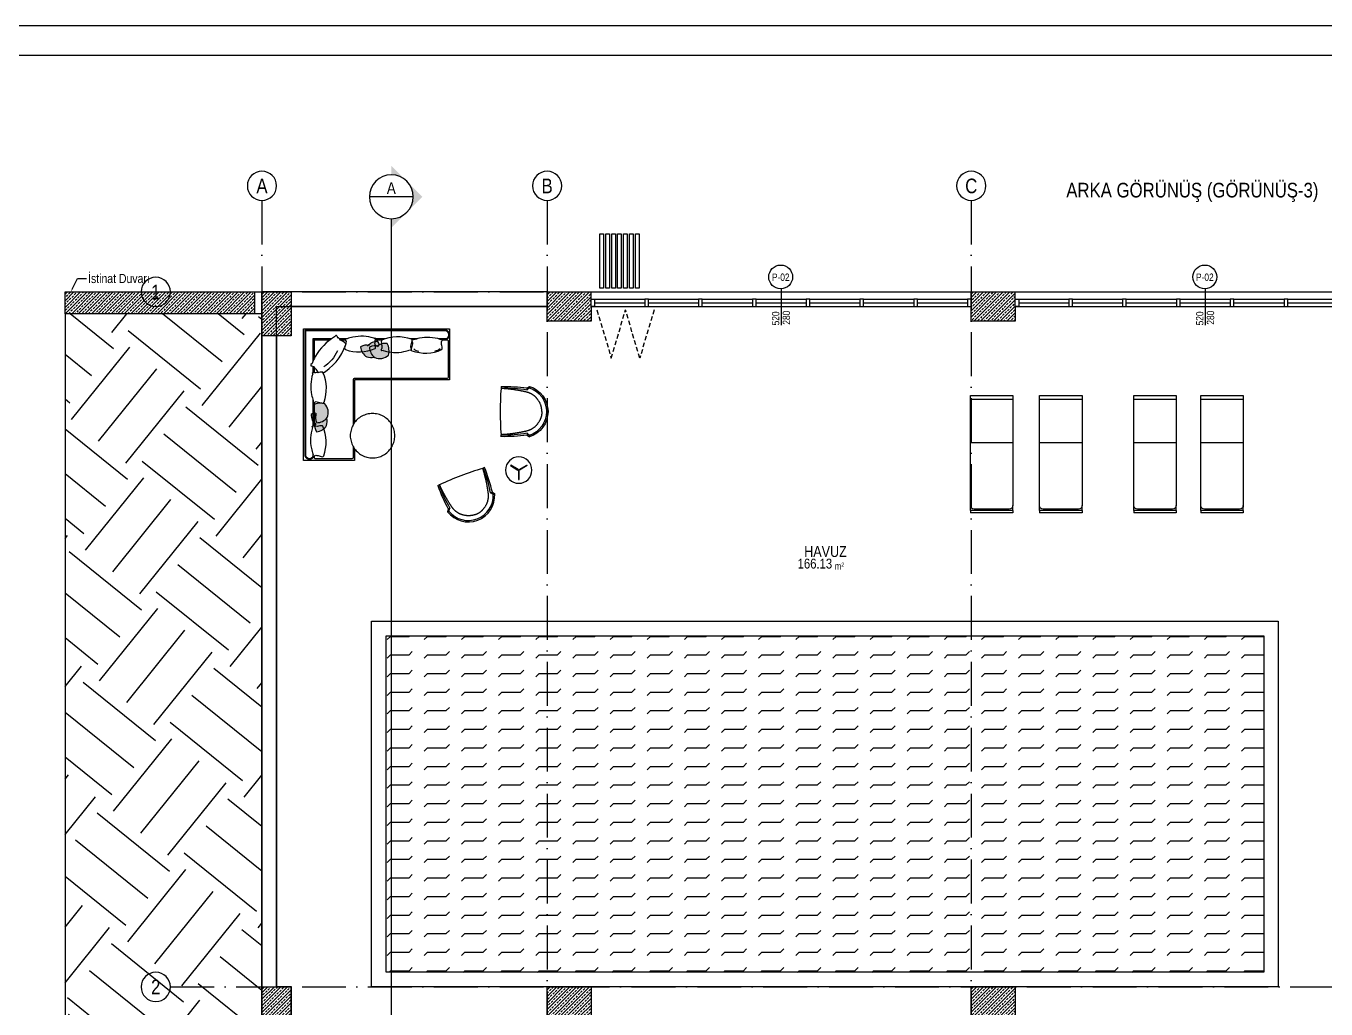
# Model space of a CAD drawing. Header units: millimetres. Extents: x 82776 to 137242, y 11666 to 27998.
# Drawn here: x 94552 to 96330, y 26654 to 27998 of the extents above; entities that cross this region are included whole.
import ezdxf
from ezdxf import colors
from ezdxf.entities.mleader import LeaderData, LeaderLine
from ezdxf.enums import TextEntityAlignment as Align
from ezdxf.math import Vec2, Vec3

# ---------------------------------------------------------------- set-up
doc = ezdxf.new("R2010")
doc.units = ezdxf.units.MM
for name, pattern in [('( Hidden )', [0.375, 0.25, -0.125]), ('ACAD_ISO10W100', [18, 12, -3, 0, -3]), ('DASHED', [15, 10, -5])]:
    doc.linetypes.add(name, pattern=pattern)
doc.layers.add('0_IFC_Area', color=100, linetype='Continuous', plot=False)
for name, color, linetype in [('0_IFC_Elevation_4', 11, 'Continuous'), ('0_IFC_Elevation_5', 252, 'Continuous'), ('0_IFC_Grid', 14, 'ACAD_ISO10W100'), ('0_IFC_Grid_Text_100', 14, 'Continuous'), ('0_IFC_Hatch', 250, 'Continuous'), ('0_IFC_Hatch_2', 250, 'Continuous'), ('0_IFC_Hatch_Structure', 251, 'Continuous'), ('0_IFC_Legend_Viewport', 7, 'Continuous'), ('0_IFC_Notation_Section_50', 10, 'Continuous'), ('0_IFC_Room_Text(No)_50', 12, 'Continuous'), ('0_IFC_Text_Explanation_50', 231, 'Continuous'), ('0_IFC_Window_Text', 60, 'Continuous'), ('1_IFC_Concrete_Section', 50, 'Continuous'), ('2_IFC_Wall', 130, 'Continuous'), ('3_IFC_Window', 136, 'Continuous'), ('6_IFC_Furniture', 35, 'Continuous')]:
    doc.layers.add(name, color=color, linetype=linetype)
doc.styles.add('ARIAL-NARROW', font='ARIALN.TTF')
doc.styles.add('IFC_TEXT', font='ARIALN.TTF')
pattern_1 = [(225, (-105891.8525, -41506.1965), (4.49012806, -4.49012806), []), (225, (-105896.3426, -41506.1965), (4.49012806, -4.49012806), [3.175, -1.5875])]
pattern_2 = [(225, (-105891.8525, -40556.1965), (4.49012806, -4.49012806), []), (225, (-105896.3426, -40556.1965), (4.49012806, -4.49012806), [3.175, -1.5875])]

# ---------------------------------------------------------------- blocks, each defined once
blk = doc.blocks.new('*U1597')
at = {"layer": '0_IFC_Legend_Viewport', "transparency": 33554687}
blk.add_lwpolyline([(-4069.2, 2920), (0, 2920), (0, 0), (-4069.2, 0)], close=True, dxfattribs=at)
at = {"style": 'IFC_TEXT'}
for tag, p in [('KOT', (-1159.1, 18)), ('OLCEK', (-110.4, 17.9)), ('PAFTA', (-2861.6, 17.9))]:
    blk.add_attdef(tag, p, '', height=35, dxfattribs=at)
blk = doc.blocks.new('A NK ST')
at = {"layer": '0_IFC_Hatch_Structure', "transparency": 33554687}
h = blk.add_hatch(dxfattribs=at)
h.set_pattern_fill('ANSI33', color=256, angle=180)
h.set_pattern_definition(pattern_1)
h.paths.add_polyline_path([(0, 0), (40, 0), (40, -60), (0, -60)])
h = blk.add_hatch(dxfattribs=at)
h.set_pattern_fill('ANSI33', color=256, angle=180)
h.set_pattern_definition(pattern_1)
h.paths.add_polyline_path([(450, 0), (450, -40), (390, -40), (390, 0)])
h = blk.add_hatch(dxfattribs=at)
h.set_pattern_fill('ANSI33', color=256, angle=180)
h.set_pattern_definition(pattern_1)
h.paths.add_polyline_path([(1030, 0), (1030, -40), (970, -40), (970, 0)])
h = blk.add_hatch(dxfattribs=at)
h.set_pattern_fill('ANSI33', color=256, angle=180)
h.set_pattern_definition(pattern_1)
h.paths.add_polyline_path([(1610, 0), (1610, -40), (1550, -40), (1550, 0)])
h = blk.add_hatch(dxfattribs=at)
h.set_pattern_fill('ANSI33', color=256, angle=180)
h.set_pattern_definition(pattern_1)
h.paths.add_polyline_path([(1960, 0), (2000, 0), (2000, -60), (1960, -60)])
h = blk.add_hatch(dxfattribs=at)
h.set_pattern_fill('ANSI33', color=256, angle=180)
h.set_pattern_definition(pattern_1)
h.paths.add_polyline_path([(0, -640), (40, -640), (40, -700), (0, -700)])
h = blk.add_hatch(dxfattribs=at)
h.set_pattern_fill('ANSI33', color=256, angle=180)
h.set_pattern_definition(pattern_1)
h.paths.add_polyline_path([(450, -660), (450, -700), (390, -700), (390, -660)])
h = blk.add_hatch(dxfattribs=at)
h.set_pattern_fill('ANSI33', color=256, angle=180)
h.set_pattern_definition(pattern_1)
h.paths.add_polyline_path([(1030, -660), (1030, -700), (970, -700), (970, -660)])
h = blk.add_hatch(dxfattribs=at)
h.set_pattern_fill('ANSI33', color=256, angle=180)
h.set_pattern_definition(pattern_1)
h.paths.add_polyline_path([(1735, -700), (1735, -660), (1550, -660), (1550, -700)])
h = blk.add_hatch(dxfattribs=at)
h.set_pattern_fill('ANSI33', color=256, angle=180)
h.set_pattern_definition(pattern_1)
h.paths.add_polyline_path([(2000, -660), (2000, -700), (1940, -700), (1940, -660)])
at = {"layer": '1_IFC_Concrete_Section'}
for points in [[(0, 0), (40, 0), (40, -60), (0, -60)], [(450, 0), (450, -40), (390, -40), (390, 0)], [(1030, 0), (1030, -40), (970, -40), (970, 0)], [(1610, 0), (1610, -40), (1550, -40), (1550, 0)], [(1960, 0), (2000, 0), (2000, -60), (1960, -60)], [(0, -640), (40, -640), (40, -700), (0, -700)], [(450, -660), (450, -700), (390, -700), (390, -660)], [(1030, -660), (1030, -700), (970, -700), (970, -660)], [(1735, -700), (1735, -660), (1550, -660), (1550, -700)], [(2000, -660), (2000, -700), (1940, -700), (1940, -660)]]:
    blk.add_lwpolyline(points, close=True, dxfattribs=at)
at = {"layer": '2_IFC_Wall'}
blk.add_lwpolyline([(1734.8, -700), (1734.8, -850), (1550, -850), (1550, -830), (1719.8, -830), (1719.8, -700)], dxfattribs=at)
at = {"layer": '3_IFC_Window'}
for points in [[(1550, -700), (1550, -720), (1560, -720), (1560, -700)], [(1555, -720), (1555, -700)], [(1550, -830), (1550, -810), (1560, -810), (1560, -830)], [(1555, -810), (1555, -830)]]:
    blk.add_lwpolyline(points, dxfattribs=at)
at = {"layer": '3_IFC_Window', "elevation": -15965.8}
for points in [[(1565.2, -707.9), (1565.2, -730.4), (1570.2, -730.4), (1570.2, -707.9)], [(1570.2, -722.9), (1570.2, -745.4), (1575.2, -745.4), (1575.2, -722.9)], [(1565.2, -822.1), (1565.2, -799.6), (1570.2, -799.6), (1570.2, -822.1)], [(1570.2, -807.1), (1570.2, -784.6), (1575.2, -784.6), (1575.2, -807.1)]]:
    blk.add_lwpolyline(points, close=True, dxfattribs=at)
for points in [[(1567.7, -730.4), (1567.7, -707.9)], [(1572.7, -745.4), (1572.7, -722.9)], [(1567.7, -799.6), (1567.7, -822.1)], [(1572.7, -784.6), (1572.7, -807.1)]]:
    blk.add_lwpolyline(points, dxfattribs=at)
at = {"layer": '0_IFC_Text_Explanation_50', "insert": (1719.2, -750.6, 3462.4), "char_height": 10, "attachment_point": 3, "style": 'IFC_TEXT'}
blk.add_mtext_dynamic_manual_height_columns('\\pxql;0.14 m/sn hızını geçmeyen lift yapılacaktır. ', width=136.083, gutter_width=6.25, heights=[0], dxfattribs=at)
blk = doc.blocks.new('A B1 ST')
at = {"layer": '0_IFC_Hatch_Structure', "transparency": 33554687}
h = blk.add_hatch(dxfattribs=at)
h.set_pattern_fill('ANSI33', color=256, angle=180)
h.set_pattern_definition(pattern_2)
h.paths.add_polyline_path([(0, 950), (40, 950), (40, 890), (0, 890)])
h = blk.add_hatch(dxfattribs=at)
h.set_pattern_fill('ANSI33', color=256, angle=180)
h.set_pattern_definition(pattern_2)
h.paths.add_polyline_path([(450, 950), (450, 910), (390, 910), (390, 950)])
h = blk.add_hatch(dxfattribs=at)
h.set_pattern_fill('ANSI33', color=256, angle=180)
h.set_pattern_definition(pattern_2)
h.paths.add_polyline_path([(1030, 950), (1030, 910), (970, 910), (970, 950)])
at = {"layer": '1_IFC_Concrete_Section'}
for points in [[(0, 950), (40, 950), (40, 890), (0, 890)], [(450, 950), (450, 910), (390, 910), (390, 950)], [(1030, 950), (1030, 910), (970, 910), (970, 950)]]:
    blk.add_lwpolyline(points, close=True, dxfattribs=at)
blk.add_blockref('A NK ST', (0, 0))
blk = doc.blocks.new('SEZLONG')
blk.add_wipeout([(0, 0), (58.1, 0), (58.1, -160.3), (0, -160.3), (0, -12.3), (0, -5)]).dxf.layer = '6_IFC_Furniture'
at = {"layer": '6_IFC_Furniture'}
for p, q in [((0, 0), (0, -150.3)), ((58.1, 0), (0, 0)), ((58.1, -150.3), (58.1, 0)), ((58.1, -5), (0, -5)), ((0, -157.3), (0, -150.3)), ((0, -157.3), (58.1, -157.3)), ((0, -157.3), (0, -160.3)), ((5, -155.3), (53.1, -155.3)), ((58.1, -157.3), (58.1, -150.3)), ((58.1, -157.3), (58.1, -160.3)), ((0, -160.3), (58.1, -160.3))]:
    blk.add_line(p, q, dxfattribs=at)
blk.add_lwpolyline([(0, -64.8), (58.1, -64.8)], dxfattribs=at)
for centre, start, end in [((5, -150.3), 180, 270), ((53.1, -150.3), 270, 0)]:
    blk.add_arc(centre, 5, start, end, dxfattribs=at)
blk = doc.blocks.new('YASTIK')
blk.add_wipeout([(-39, 25.9), (-39.5, 25.7), (-39.8, 25.1), (-39.9, 24.6), (-40.1, 22.3), (-42.4, 19.8), (-44.5, 17.9), (-46.6, 16), (-47, 15.4), (-47.2, 14.8), (-47.2, 14.5), (-46.8, 13.6), (-42.6, 8.8), (-41.1, 7.3), (-38.9, 5.4), (-37.1, 3.9), (-35, 2.4), (-32.4, 0.7), (-30.1, -0.7), (-26.9, -2.3), (-23.1, -3.9), (-20.2, -5), (-17.1, -5.9), (-13.8, -6.6), (-11.7, -7), (-11.3, -6.9), (-11, -6.8), (-10.8, -6.5), (-10, -5.4), (-9.4, -4.2), (-8.7, -2.8), (-8.3, -1.4), (-8.1, -0.8), (-7.4, 0.1), (-6.8, 0.8), (-6.4, 1.5), (-6.1, 2.2), (-5.9, 2.6), (-5.5, 2.9), (-4.6, 3.5), (-4.3, 3.7), (-4.1, 3.8), (-4, 4), (-3.9, 4.2), (-3.9, 4.4), (-3.9, 4.6), (-4, 4.9), (-4.2, 5.1), (-4.3, 5.1), (-4.4, 5.2), (-5.7, 5.9), (-6.8, 7.2), (-7.6, 8), (-8.3, 8.8), (-9.4, 9.8), (-10.2, 10.6), (-11, 11.3), (-11.7, 12), (-12.4, 12.6), (-13.1, 13.2), (-13.4, 13.4), (-14.3, 14.1), (-14.6, 14.3), (-15.2, 14.8), (-16, 15.4), (-16.3, 15.6), (-17.1, 16.1), (-18, 16.8), (-19.6, 17.8), (-20.7, 18.4), (-22, 19.2), (-23.2, 19.8), (-24.6, 20.5), (-25.9, 21.1), (-27.5, 21.8), (-28.4, 22.1), (-29.6, 22.6), (-31.2, 23.1), (-33, 23.7), (-34.1, 24), (-35.9, 24.5), (-37, 24.7), (-37.8, 25.3), (-38.2, 25.6), (-38.4, 25.7), (-38.7, 25.9)]).dxf.layer = '6_IFC_Furniture'
at = {"layer": '6_IFC_Furniture'}
for p, q in [((-42.4, 19.8), (-46.6, 16)), ((-39.8, 25.1), (-40.1, 22.3)), ((-37, 24.7), (-38.4, 25.7)), ((-4.3, 3.7), (-6.6, 2.1)), ((-5.7, 5.9), (-4.4, 5.2))]:
    blk.add_line(p, q, dxfattribs=at)
blk.add_lwpolyline([(-38, 25.5), (-38, 25.4)], dxfattribs=at)
for centre, radius, start, end in [((-45.4, 14.7), 1.76, 132.7338, 217.939), ((-24.4, 5.4), 23.1, 132.7951, 141.2243), ((-38.9, 25), 0.881, 54.291, 173.8816), ((-48.9, -30.4), 56.4, 69.4766, 77.856), ((-48.9, -30.4), 56.4, 40.0598, 69.4766), ((-3.5, 47.3), 54.9, 217.939, 261.4127), ((-15.9, 6.8), 10.9, 315.8345, 337.4337), ((-4.8, 4.4), 0.881, 303.969, 63.5595), ((-11.6, -6.2), 0.8, 261.4127, 321.5413), ((-22.3, 2.3), 14.5, 321.5413, 347.5814)]:
    blk.add_arc(centre, radius, start, end, dxfattribs=at)
blk = doc.blocks.new('PILLOW-2')
at = {"layer": '6_IFC_Furniture', "true_color": 0xffffff}
h = blk.add_hatch(color=7, dxfattribs=at)
h.dxf.hatch_style = 1
h.paths.add_polyline_path([(300, 93, 0.210353), (135, 30, 0.209859), (0, 0, 0.236187), (107, -172, 0.138174), (232, -174, -0.215944), (156, -2, -0.209859), (293, 14, -0.047689), (328, 37, 0.055081)])
h.paths.add_polyline_path([(464, 60, 0.210353), (293, 14, 0.209859), (156, -2, 0.235398), (245, -184, 0.288726), (486, -142, 0.178897)])
at = {"layer": '6_IFC_Furniture'}
for points in [[(156, 24, 0.244175), (0, 0, 0.236187), (107, -172, 0.138115), (232, -174, 0.201666)], [(328, 37, 0.055081), (300, 93, 0.232884), (122, 16, 2.065529)], [(314, 6, 0.244175), (156, -2, 0.235398), (245, -184, 0.288726), (486, -142, 0.178897), (464, 60, 0.232884), (279, 2, 0.787595)]]:
    blk.add_lwpolyline(points, format="xyb", dxfattribs=at)
blk = doc.blocks.new('IFC_DIVAN1')
at = {"layer": '6_IFC_Furniture'}
blk.add_lwpolyline([(70, -180), (0, -180), (0, 0), (200, 0), (200, -70), (70, -70), (70, -180)], close=True, dxfattribs=at)
for points in [[(14.5, -173.3), (14.5, -14.5), (195, -14.5, 0.8), (195, -2), (2, -2), (2, -173.3, 0.8)], [(13.5, -173.2), (13.5, -13.5), (194.9, -13.5, 0.783978), (194.9, -3), (3, -3), (3, -173.2, 0.783978)], [(15, -176), (15, -15), (196, -15, -0.414214), (198, -17), (198, -66, -0.414214), (196, -68), (70, -68, 0.414214), (68, -70), (68, -176, -0.414176), (66, -178), (17, -178, -0.414251)]]:
    blk.add_lwpolyline(points, format="xyb", close=True, dxfattribs=at)
at = {"layer": '6_IFC_Furniture', "xscale": 1.299999999999999, "yscale": 1.299999999999999, "zscale": 1.299999999999999, "rotation": 80.80711119761033}
blk.add_blockref('YASTIK', (51.3, -4.9), dxfattribs=at)
at = {"layer": '6_IFC_Furniture', "zscale": 1.1, "rotation": 122.3527733556574}
blk.add_blockref('YASTIK', (14.2, -127), dxfattribs=at)
at = {"layer": '6_IFC_Furniture', "rotation": 32.3527733556574}
blk.add_blockref('YASTIK', (104.3, -14.8), dxfattribs=at)
at = {"layer": '6_IFC_Furniture', "rotation": 212.3527733556573}
blk.add_blockref('YASTIK', (100.9, -27.9), dxfattribs=at)
at = {"layer": '6_IFC_Furniture', "zscale": 1.1, "rotation": 122.3527733556574}
blk.add_blockref('YASTIK', (14.6, -53.7), dxfattribs=at)
at = {"layer": '6_IFC_Furniture'}
blk.add_lwpolyline([(46.6, -30.1, -0.140345), (27.7, -52.2)], format="xyb", dxfattribs=at)
at = {"xscale": 0.078744, "yscale": 0.078744, "zscale": 0.078744}
blk.add_blockref('PILLOW-2', (78.2, -24.9), dxfattribs=at)
at = {"xscale": 0.0787440000000001, "yscale": 0.0787440000000001, "zscale": 0.0787440000000001, "rotation": 90}
blk.add_blockref('PILLOW-2', (18.1, -140.7), dxfattribs=at)
at = {"layer": '6_IFC_Furniture', "rotation": 32.3527733556574}
blk.add_blockref('YASTIK', (195.2, -16.4), dxfattribs=at)
at = {"layer": '6_IFC_Furniture'}
for points in [[(150.8, -27.5, 0.154269), (158, -30.5)], [(187, -27.5, -0.154269), (179.8, -30.5)]]:
    blk.add_lwpolyline(points, format="xyb", dxfattribs=at)
blk = doc.blocks.new('IFC_COFFE TABLE')
at = {"transparency": 33554687}
blk.add_wipeout([(1.6, -25.3), (3.2, -25.1), (4.8, -24.9), (6.3, -24.5), (7.8, -24.1), (9.3, -23.5), (10.8, -22.9), (12.2, -22.2), (13.6, -21.4), (14.9, -20.5), (16.2, -19.5), (17.4, -18.5), (18.5, -17.3), (19.5, -16.1), (20.5, -14.9), (21.4, -13.6), (22.2, -12.2), (22.9, -10.8), (23.6, -9.3), (24.1, -7.8), (24.5, -6.3), (24.9, -4.7), (25.1, -3.2), (25.3, -1.6), (25.3, 0), (25.3, 1.6), (25.1, 3.2), (24.9, 4.8), (24.5, 6.3), (24.1, 7.8), (23.5, 9.3), (22.9, 10.8), (22.2, 12.2), (21.4, 13.6), (20.5, 14.9), (19.5, 16.2), (18.5, 17.4), (17.3, 18.5), (16.1, 19.5), (14.9, 20.5), (13.6, 21.4), (12.2, 22.2), (10.8, 22.9), (9.3, 23.6), (7.8, 24.1), (6.3, 24.5), (4.7, 24.9), (3.2, 25.1), (1.6, 25.3), (0, 25.3), (-1.6, 25.3), (-3.2, 25.1), (-4.8, 24.9), (-6.3, 24.5), (-7.8, 24.1), (-9.3, 23.5), (-10.8, 22.9), (-12.2, 22.2), (-13.6, 21.4), (-14.9, 20.5), (-16.2, 19.5), (-17.4, 18.5), (-18.5, 17.3), (-19.5, 16.1), (-20.5, 14.9), (-21.4, 13.6), (-22.2, 12.2), (-22.9, 10.8), (-23.6, 9.3), (-24.1, 7.8), (-24.5, 6.3), (-24.9, 4.7), (-25.1, 3.2), (-25.3, 1.6), (-25.3, 0), (-25.3, -1.6), (-25.1, -3.2), (-24.9, -4.8), (-24.5, -6.3), (-24.1, -7.8), (-23.5, -9.3), (-22.9, -10.8), (-22.2, -12.2), (-21.4, -13.6), (-20.5, -14.9), (-19.5, -16.2), (-18.5, -17.4), (-17.3, -18.5), (-16.1, -19.5), (-14.9, -20.5), (-13.6, -21.4), (-12.2, -22.2), (-10.8, -22.9), (-9.3, -23.6), (-7.8, -24.1), (-6.3, -24.5), (-4.7, -24.9), (-3.2, -25.1), (-1.6, -25.3), (0, -25.3)], dxfattribs=at).dxf.layer = '6_IFC_Furniture'
at = {"layer": '6_IFC_Furniture', "transparency": 33554687}
blk.add_lwpolyline([(1.6, -25.3), (3.2, -25.1), (4.8, -24.9), (6.3, -24.5), (7.8, -24.1), (9.3, -23.5), (10.8, -22.9), (12.2, -22.2), (13.6, -21.4), (14.9, -20.5), (16.2, -19.5), (17.4, -18.5), (18.5, -17.3), (19.5, -16.1), (20.5, -14.9), (21.4, -13.6), (22.2, -12.2), (22.9, -10.8), (23.6, -9.3), (24.1, -7.8), (24.5, -6.3), (24.9, -4.7), (25.1, -3.2), (25.3, -1.6), (25.3, 0), (25.3, 1.6), (25.1, 3.2), (24.9, 4.8), (24.5, 6.3), (24.1, 7.8), (23.5, 9.3), (22.9, 10.8), (22.2, 12.2), (21.4, 13.6), (20.5, 14.9), (19.5, 16.2), (18.5, 17.4), (17.3, 18.5), (16.1, 19.5), (14.9, 20.5), (13.6, 21.4), (12.2, 22.2), (10.8, 22.9), (9.3, 23.6), (7.8, 24.1), (6.3, 24.5), (4.7, 24.9), (3.2, 25.1), (1.6, 25.3), (0, 25.3), (-1.6, 25.3), (-3.2, 25.1), (-4.8, 24.9), (-6.3, 24.5), (-7.8, 24.1), (-9.3, 23.5), (-10.8, 22.9), (-12.2, 22.2), (-13.6, 21.4), (-14.9, 20.5), (-16.2, 19.5), (-17.4, 18.5), (-18.5, 17.3), (-19.5, 16.1), (-20.5, 14.9), (-21.4, 13.6), (-22.2, 12.2), (-22.9, 10.8), (-23.6, 9.3), (-24.1, 7.8), (-24.5, 6.3), (-24.9, 4.7), (-25.1, 3.2), (-25.3, 1.6), (-25.3, 0), (-25.3, -1.6), (-25.1, -3.2), (-24.9, -4.8), (-24.5, -6.3), (-24.1, -7.8), (-23.5, -9.3), (-22.9, -10.8), (-22.2, -12.2), (-21.4, -13.6), (-20.5, -14.9), (-19.5, -16.2), (-18.5, -17.4), (-17.3, -18.5), (-16.1, -19.5), (-14.9, -20.5), (-13.6, -21.4), (-12.2, -22.2), (-10.8, -22.9), (-9.3, -23.6), (-7.8, -24.1), (-6.3, -24.5), (-4.7, -24.9), (-3.2, -25.1), (-1.6, -25.3), (0, -25.3)], close=True, dxfattribs=at)
blk = doc.blocks.new('bdlobitsehpa3pl')
blk.add_wipeout([(9, 15.6), (10.6, 14.5), (10.6, 14.5), (13.1, 12.3), (13.1, 12.3), (14.8, 10.2), (15.9, 8.4), (15.9, 8.4), (16.8, 6.6), (17.4, 4.5), (17.8, 2.9), (18, 0), (18, 0), (17.9, -1.9), (17.6, -3.5), (17.7, -3.5), (16.8, -6.6), (16.1, -8), (15.3, -9.5), (14.6, -10.6), (13.9, -11.4), (13.2, -12.2), (12.3, -13.2), (12.3, -13.2), (9.8, -15.1), (9.8, -15.1), (6.9, -16.6), (6.9, -16.6), (3.8, -17.6), (3.8, -17.6), (1.7, -17.9), (0, -18), (0, -18), (-3.3, -17.7), (-5.1, -17.3), (-5.1, -17.3), (-8.7, -15.8), (-10.4, -14.7), (-10.4, -14.7), (-13.3, -12.1), (-13.3, -12.1), (-15.6, -9.1), (-16.5, -7.1), (-17.1, -5.6), (-17.6, -3.7), (-17.9, -1.7), (-18, 0), (-18, 0), (-17.7, 3.2), (-17.7, 3.2), (-16.9, 6.3), (-16.9, 6.3), (-15.4, 9.3), (-14.5, 10.7), (-13.4, 12), (-12.6, 12.8), (-11.7, 13.7), (-10.8, 14.4), (-9.8, 15.1), (-9.8, 15.1), (-7.3, 16.5), (-4.9, 17.3), (-4.9, 17.3), (0, 18), (2.1, 17.9), (2.1, 17.9), (5.2, 17.2)]).dxf.layer = '6_IFC_Furniture'
at = {"layer": '6_IFC_Furniture'}
for points in [[(-0.5, 13), (0.5, 13), (0.5, 1), (-0.5, 1)], [(-11, -6.9), (-11.5, -6.1), (-1.1, -0.1), (-0.6, -0.9)], [(11, -6.9), (11.5, -6.1), (1.1, -0.1), (0.6, -0.9)]]:
    blk.add_lwpolyline(points, close=True, dxfattribs=at)
blk.add_circle((0, 0), 18, dxfattribs=at)
blk = doc.blocks.new('bdresptteklipl')
blk.add_wipeout([(-34.5, -25.5), (-33.9, -23.6), (-33, -21.4), (-32.5, -20.3), (-31.3, -18.1), (-31.3, -18.1), (-30.1, -16.2), (-29, -14.6), (-29, -14.6), (-27.2, -12.3), (-26.1, -11.2), (-26.1, -11.2), (-23.9, -9.1), (-23.9, -9.1), (-22.1, -7.6), (-20.7, -6.5), (-19.1, -5.5), (-17.6, -4.6), (-15.3, -3.4), (-13.5, -2.6), (-12.3, -2.2), (-10.4, -1.5), (-9.3, -1.2), (-8.1, -0.9), (-6.6, -0.6), (-4.9, -0.3), (-3.1, -0.1), (-1.3, 0), (0, 0), (0, 0), (2.5, -0.1), (4.1, -0.2), (5.9, -0.5), (7.4, -0.8), (8.6, -1), (9.8, -1.4), (11.1, -1.8), (12.4, -2.2), (13.9, -2.8), (15, -3.3), (16.1, -3.8), (17.5, -4.5), (18.8, -5.3), (20.5, -6.4), (20.5, -6.4), (23, -8.3), (24.1, -9.2), (25.2, -10.3), (25.2, -10.3), (26.9, -12), (26.9, -12), (28.4, -13.8), (28.4, -13.8), (30.1, -16.2), (30.8, -17.2), (31.3, -18.1), (32, -19.3), (32, -19.3), (32.6, -20.5), (32.8, -21), (32.8, -21), (33.3, -22.1), (33.5, -22.6), (33.8, -23.4), (33.8, -23.4), (34.2, -24.5), (34.5, -25.5), (34.5, -25.5), (32.3, -28.7), (32.3, -29.2), (32.4, -29.9), (32.5, -30.4), (32.6, -31.1), (32.6, -31.1), (32.9, -33.7), (33.1, -36), (33.1, -36), (33.3, -38.1), (33.5, -39.7), (33.6, -41.6), (33.7, -43.1), (33.9, -45.1), (33.9, -46.3), (34, -47.1), (34.1, -49.5), (34.2, -51.4), (34.2, -52.6), (34.3, -55.3), (34.3, -57.1), (34.3, -59.1), (34.3, -60.8), (34.3, -64), (31.6, -64), (31.6, -63.8), (31.1, -63.8), (30.4, -63.9), (29.7, -63.9), (29, -64), (28.3, -64), (27.9, -64), (27, -64.1), (26.2, -64.2), (25.4, -64.2), (24.6, -64.2), (23.9, -64.3), (23.2, -64.3), (22.5, -64.4), (22.5, -64.4), (21.7, -64.4), (21.2, -64.4), (20.7, -64.5), (20, -64.5), (19.5, -64.5), (18.8, -64.5), (18.8, -64.5), (17.3, -64.6), (16.2, -64.6), (15, -64.7), (13.5, -64.7), (12.1, -64.8), (10.8, -64.8), (9.2, -64.9), (8, -64.9), (6.1, -64.9), (4.5, -64.9), (3.4, -64.9), (1.7, -64.9), (0, -65), (-1.2, -65), (-2.5, -64.9), (-3.9, -64.9), (-6.2, -64.9), (-8.1, -64.9), (-9.7, -64.8), (-11.6, -64.8), (-12.3, -64.8), (-13.1, -64.8), (-14.7, -64.7), (-16.2, -64.6), (-16.9, -64.6), (-18.6, -64.5), (-20.2, -64.5), (-21.4, -64.4), (-22.9, -64.3), (-23.8, -64.3), (-25, -64.2), (-26.2, -64.1), (-27, -64.1), (-28.3, -64), (-29.6, -63.9), (-30.4, -63.9), (-30.7, -63.8), (-31.2, -63.8), (-31.4, -63.8), (-31.6, -63.8), (-31.6, -64), (-34.3, -64), (-34.3, -63.3), (-34.3, -63.3), (-34.3, -62.3), (-34.3, -61.6), (-34.3, -61), (-34.3, -60.6), (-34.3, -60.1), (-34.3, -59.1), (-34.3, -58.7), (-34.3, -57.5), (-34.3, -57.1), (-34.3, -56.4), (-34.3, -55.4), (-34.3, -54.5), (-34.2, -53.3), (-34.2, -52.4), (-34.2, -51.6), (-34.2, -50.8), (-34.1, -49.9), (-34.1, -49.2), (-34, -47.5), (-34, -47.5), (-33.9, -46.3), (-33.9, -45.3), (-33.8, -44.2), (-33.7, -42.9), (-33.7, -42.1), (-33.6, -41.3), (-33.5, -40.6), (-33.4, -38.8), (-33.3, -38.3), (-33.2, -37.2), (-33.1, -35.4), (-32.9, -34.2), (-32.9, -33.6), (-32.8, -33), (-32.7, -32.3), (-32.6, -31.5), (-32.5, -30.4), (-32.4, -29.8), (-32.4, -29.5), (-32.3, -28.7)]).dxf.layer = '6_IFC_Furniture'
at = {"layer": '6_IFC_Furniture'}
for p, q in [((-0.1, -8.4), (0.1, -8.4)), ((-32.3, -28.7), (-34.5, -25.5)), ((-34.5, -25.5), (-32.5, -25.5)), ((-32.5, -25.5), (-29.8, -28.7)), ((-29.8, -28.7), (-32.3, -28.7)), ((32.5, -25.5), (29.8, -28.7)), ((29.8, -28.7), (32.3, -28.7)), ((32.3, -28.7), (34.5, -25.5)), ((34.5, -25.5), (32.5, -25.5)), ((-34.3, -64), (-32.3, -64)), ((-32.3, -64), (-31.6, -64)), ((32.3, -64), (31.6, -64)), ((34.3, -64), (32.3, -64))]:
    blk.add_line(p, q, dxfattribs=at)
for points in [[(-0.1, -8.4), (-0.9, -8.4), (-1.5, -8.4), (-2.1, -8.5), (-2.6, -8.5), (-3, -8.6), (-3.4, -8.6), (-3.8, -8.7), (-4.2, -8.7), (-4.5, -8.8), (-4.9, -8.9), (-5.3, -8.9), (-5.7, -9), (-6.1, -9.1), (-6.5, -9.2), (-6.9, -9.3), (-7.3, -9.4), (-7.8, -9.5), (-8.2, -9.7), (-8.6, -9.8), (-9.1, -10), (-9.5, -10.1), (-9.9, -10.3), (-10.4, -10.5), (-10.8, -10.7), (-11.3, -10.9), (-11.8, -11.1), (-12.2, -11.3), (-12.7, -11.6), (-13.2, -11.9), (-13.7, -12.2), (-14.3, -12.5), (-14.8, -12.9), (-15.4, -13.3), (-16, -13.7), (-16.6, -14.2), (-17.2, -14.6), (-17.7, -15.1), (-18.3, -15.5), (-18.8, -16), (-19.3, -16.4), (-19.7, -16.8), (-20.1, -17.2), (-20.5, -17.6), (-20.8, -17.9), (-21.1, -18.2), (-21.4, -18.6), (-21.6, -18.9), (-21.9, -19.2), (-22.1, -19.6), (-22.4, -19.9), (-22.6, -20.3), (-22.8, -20.6), (-23.1, -21), (-23.3, -21.3), (-23.5, -21.7), (-23.8, -22.1), (-24, -22.4), (-24.2, -22.8), (-24.4, -23.2), (-24.6, -23.6), (-24.8, -23.9), (-24.9, -24.3), (-25.1, -24.7), (-25.3, -25.1), (-25.4, -25.5), (-25.6, -25.9), (-25.7, -26.3), (-25.9, -26.7), (-26, -27.1), (-26.1, -27.5), (-26.3, -27.9), (-26.4, -28.3), (-26.5, -28.7), (-26.6, -29.2), (-26.7, -29.6), (-26.8, -30.1), (-26.9, -30.5), (-27, -31), (-27.1, -31.4), (-27.2, -31.9), (-27.3, -32.3), (-27.4, -32.7), (-27.5, -33.1), (-27.6, -33.5), (-27.7, -34), (-27.8, -34.5), (-27.9, -35), (-28, -35.5), (-28.1, -36.1), (-28.2, -36.8), (-28.4, -37.5), (-28.5, -38.2), (-28.6, -38.9), (-28.8, -39.6), (-28.9, -40.3), (-29, -41), (-29.1, -41.6), (-29.2, -42.2), (-29.3, -42.7), (-29.4, -43.3), (-29.5, -43.8), (-29.6, -44.4), (-29.7, -44.9), (-29.8, -45.4), (-29.8, -45.9), (-29.9, -46.5), (-30, -47), (-30.1, -47.6), (-30.1, -48.1), (-30.2, -48.7), (-30.3, -49.3), (-30.4, -49.9), (-30.4, -50.5), (-30.5, -51.1), (-30.6, -51.7), (-30.7, -52.3), (-30.7, -52.9), (-30.8, -53.5), (-30.8, -54.1), (-30.9, -54.7), (-31, -55.2), (-31, -55.8), (-31.1, -56.3), (-31.1, -56.8), (-31.2, -57.3), (-31.2, -57.9), (-31.2, -58.4), (-31.3, -58.9), (-31.3, -59.4), (-31.4, -59.9), (-31.4, -60.5), (-31.4, -61.1), (-31.5, -61.7), (-31.5, -62.4), (-31.6, -63.2), (-31.6, -64)], [(0.1, -8.4), (0.9, -8.4), (1.5, -8.4), (2.1, -8.5), (2.6, -8.5), (3, -8.6), (3.4, -8.6), (3.8, -8.7), (4.2, -8.7), (4.5, -8.8), (4.9, -8.9), (5.3, -8.9), (5.7, -9), (6.1, -9.1), (6.5, -9.2), (6.9, -9.3), (7.3, -9.4), (7.8, -9.5), (8.2, -9.7), (8.6, -9.8), (9.1, -10), (9.5, -10.1), (9.9, -10.3), (10.4, -10.5), (10.8, -10.7), (11.3, -10.9), (11.8, -11.1), (12.2, -11.3), (12.7, -11.6), (13.2, -11.9), (13.7, -12.2), (14.3, -12.5), (14.8, -12.9), (15.4, -13.3), (16, -13.7), (16.6, -14.2), (17.2, -14.6), (17.7, -15.1), (18.3, -15.5), (18.8, -16), (19.3, -16.4), (19.7, -16.8), (20.1, -17.2), (20.5, -17.6), (20.8, -17.9), (21.1, -18.2), (21.4, -18.6), (21.6, -18.9), (21.9, -19.2), (22.1, -19.6), (22.4, -19.9), (22.6, -20.3), (22.8, -20.6), (23.1, -21), (23.3, -21.3), (23.5, -21.7), (23.8, -22.1), (24, -22.4), (24.2, -22.8), (24.4, -23.2), (24.6, -23.6), (24.8, -23.9), (24.9, -24.3), (25.1, -24.7), (25.3, -25.1), (25.4, -25.5), (25.6, -25.9), (25.7, -26.3), (25.9, -26.7), (26, -27.1), (26.1, -27.5), (26.3, -27.9), (26.4, -28.3), (26.5, -28.7), (26.6, -29.2), (26.7, -29.6), (26.8, -30.1), (26.9, -30.5), (27, -31), (27.1, -31.4), (27.2, -31.9), (27.3, -32.3), (27.4, -32.7), (27.5, -33.1), (27.6, -33.5), (27.7, -34), (27.8, -34.5), (27.9, -35), (28, -35.5), (28.1, -36.1), (28.2, -36.8), (28.4, -37.5), (28.5, -38.2), (28.6, -38.9), (28.8, -39.6), (28.9, -40.3), (29, -41), (29.1, -41.6), (29.2, -42.2), (29.3, -42.7), (29.4, -43.3), (29.5, -43.8), (29.6, -44.4), (29.7, -44.9), (29.8, -45.4), (29.8, -45.9), (29.9, -46.5), (30, -47), (30.1, -47.6), (30.1, -48.1), (30.2, -48.7), (30.3, -49.3), (30.4, -49.9), (30.4, -50.5), (30.5, -51.1), (30.6, -51.7), (30.7, -52.3), (30.7, -52.9), (30.8, -53.5), (30.8, -54.1), (30.9, -54.7), (31, -55.2), (31, -55.8), (31.1, -56.3), (31.1, -56.8), (31.2, -57.3), (31.2, -57.9), (31.2, -58.4), (31.3, -58.9), (31.3, -59.4), (31.4, -59.9), (31.4, -60.5), (31.4, -61.1), (31.5, -61.7), (31.5, -62.4), (31.6, -63.2), (31.6, -64)]]:
    blk.add_lwpolyline(points, dxfattribs=at)
for centre, radius, start, end in [((0, -36.1), 36.1, 17.1538, 162.8462), ((0, -36.2), 34.2, 18.262, 161.738), ((192.3, -59.1), 226.6, 172.2837, 181.2295), ((134.7, -58.1), 167, 169.8678, 182.0285), ((-134.7, -58.1), 167, 357.9715, 10.1322), ((-192.3, -59.1), 226.6, 358.7705, 7.7163), ((0, 363), 428, 265.7637, 274.2361)]:
    blk.add_arc(centre, radius, start, end, dxfattribs=at)
blk = doc.blocks.new('*U1133')
blk.add_wipeout([(0, 0), (74.3, 0), (74.3, -5), (0, -5)]).dxf.layer = '6_IFC_Furniture'
at = {"layer": '6_IFC_Furniture', "transparency": 33554687}
blk.add_lwpolyline([(0, -5), (0, 0), (74.3, 0), (74.3, -5)], close=True, dxfattribs=at)
blk = doc.blocks.new('A B1 PLAN')
at = {"layer": '0_IFC_Hatch_2'}
h = blk.add_hatch(dxfattribs=at)
h.set_pattern_fill('FLEX', color=256, scale=4)
h.set_pattern_definition([(0, (-1397808.872, -3951746.75), (0, 25.4), [25.4, -25.4]), (45, (-1397783.472, -3951746.749), (0, 25.39999996), [6.35, -23.22102453, 6.35, -35.92102453])])
h.paths.add_polyline_path([(1370, 1345), (1370, 885), (170, 885), (170, 1345)])
at = {"layer": '0_IFC_Elevation_4'}
for points in [[(1390, 1365), (1390, 865), (150, 865), (150, 1365)], [(1370, 1345), (1370, 885), (170, 885), (170, 1345)]]:
    blk.add_lwpolyline(points, close=True, dxfattribs=at)
at = {"layer": '0_IFC_Elevation_5'}
blk.add_lwpolyline([(450, 1815), (1550, 1815)], dxfattribs=at)
blk.add_blockref('IFC_DIVAN1', (56.7, 1764.6, 3462.4))
at = {"xscale": -1}
for name, p, rotation in [('bdresptteklipl', (391.2, 1651.4, 3462.4), 270), ('bdlobitsehpa3pl', (351.2, 1571.4, 3462.4), 180)]:
    blk.add_blockref(name, p, dxfattribs=dict(at, rotation=rotation))
for p in [(1026.9, 1673.3), (1121.6, 1673.3), (1250.4, 1673.3), (1342.1, 1673.3)]:
    blk.add_blockref('SEZLONG', p, dxfattribs=at)
at = {"xscale": 1.199999999999999, "yscale": 1.199999999999999, "zscale": 1.199999999999999}
blk.add_blockref('IFC_COFFE TABLE', (151.2, 1618.4, 3462.4), dxfattribs=at)
at = {"rotation": 200.7991448985835}
blk.add_blockref('bdresptteklipl', (295.1, 1502.9, 3462.4), dxfattribs=at)
at = {"layer": '2_IFC_Wall'}
blk.add_lwpolyline([(40, 705), (40, 865), (20, 865), (20, 1795), (390, 1795), (390, 1815), (0, 1815), (0, 225)], dxfattribs=at)
at = {"rotation": 270}
blk.add_blockref('*U1133', (515.8, 1894.2), dxfattribs=at)
blk.add_blockref('*U1133', (507.7, 1894.2), dxfattribs=at)
blk.add_blockref('*U1133', (499.5, 1894.2), dxfattribs=at)
blk.add_blockref('*U1133', (491.4, 1894.2), dxfattribs=at)
blk.add_blockref('*U1133', (483.3, 1894.2), dxfattribs=at)
blk.add_blockref('*U1133', (475.2, 1894.2), dxfattribs=at)
blk.add_blockref('*U1133', (467.1, 1894.2), dxfattribs=at)
blk = doc.blocks.new('*U478')
at = {"layer": '0_IFC_Room_Text(No)_50'}
h = blk.add_hatch(color=256, dxfattribs=at)
h.paths.add_polyline_path([(-1061, 0), (-530, -530, -0.414214), (-530, 530)])
h.paths.add_polyline_path([(-530, 530, -0.198912), (0, 750), (0, 1061)])
h.paths.add_polyline_path([(-530, -530), (0, -1061), (0, -750, -0.198912)])
at = {"layer": '0_IFC_Room_Text(No)_50', "linetype": 'Continuous'}
blk.add_line((-750, 0), (750, 0), dxfattribs=at)
blk.add_circle((0, 0), 750, dxfattribs=at)
at = {"layer": '0_IFC_Room_Text(No)_50', "style": 'IFC_TEXT'}
blk.add_attdef('NO', text='', height=400, dxfattribs=at).set_placement((0, 100), align=Align.CENTER)
for p in [(0, -100), (0, -374)]:
    blk.add_attdef('SHEET', text='', height=200, dxfattribs=at).set_placement(p, align=Align.TOP_CENTER)
blk = doc.blocks.new('A_B1_KESIT YERLERI')
at = {"layer": '0_IFC_Notation_Section_50', "linetype": 'DASHED', "ltscale": 3, "const_width": 2}
blk.add_lwpolyline([(25, -229.4), (25, 1835.6)], dxfattribs=at)
ref = blk.add_blockref('*U478', (25, 1865.6), dxfattribs=dict(xscale=-0.0400000000259542, yscale=0.0400000000259542, zscale=0.0400000000259542))
ref.add_attrib('NO', 'A', dxfattribs={"layer": '0_IFC_Room_Text(No)_50', "height": 16, "style": 'IFC_TEXT'}).set_placement((25, 1869.6), align=Align.CENTER)
at = {"layer": '0_IFC_Notation_Section_50', "transparency": 33554687, "insert": (948.1, 1884.7), "char_height": 20, "attachment_point": 1, "style": 'IFC_TEXT'}
blk.add_mtext_dynamic_manual_height_columns('\\pxql;ARKA GÖRÜNÜŞ (GÖRÜNÜŞ-3)', width=515.997, gutter_width=12.5, heights=[0], dxfattribs=at)
blk = doc.blocks.new('0_IFC_AXIS_TEXT_100')
at = {"layer": '0_IFC_Grid_Text_100'}
blk.add_circle((0, 1000), 1000, dxfattribs=at)
at = {"layer": '0_IFC_Grid_Text_100', "style": 'IFC_TEXT'}
blk.add_attdef('AXIS_NO', text='', height=1000, dxfattribs=at).set_placement((0, 993), align=Align.MIDDLE_CENTER)
blk = doc.blocks.new('A_B1_AKS')
at = {"layer": '0_IFC_Grid', "ltscale": 5}
for points in [[(0.29835, 1775), (0.29835, -395)], [(390.29835, 1775), (390.29835, -395)], [(970.29835, 1775), (970.29835, -395)], [(-125.00143, 1650), (2125.00087, 1650)], [(-125.00143, 700), (2125.00087, 700)]]:
    blk.add_lwpolyline(points, dxfattribs=at)
ref = blk.add_blockref('0_IFC_AXIS_TEXT_100', (0.29835, 1775), dxfattribs=dict(xscale=-0.02, yscale=0.02, zscale=0.02, rotation=0.0064968962269241))
ref.add_attrib('AXIS_NO', 'A', dxfattribs={"layer": '0_IFC_Grid_Text_100', "height": 20, "rotation": 0.0064969, "style": 'IFC_TEXT'}).set_placement((0.2961, 1794.85432), align=Align.MIDDLE_CENTER)
ref = blk.add_blockref('0_IFC_AXIS_TEXT_100', (390.29835, 1775), dxfattribs=dict(xscale=-0.02, yscale=0.02, zscale=0.02, rotation=0.0064968962269241))
ref.add_attrib('AXIS_NO', 'B', dxfattribs={"layer": '0_IFC_Grid_Text_100', "height": 20, "rotation": 0.0064969, "style": 'IFC_TEXT'}).set_placement((390.2961, 1794.85432), align=Align.MIDDLE_CENTER)
ref = blk.add_blockref('0_IFC_AXIS_TEXT_100', (970.29835, 1775), dxfattribs=dict(xscale=-0.02, yscale=0.02, zscale=0.02, rotation=0.0064968962269241))
ref.add_attrib('AXIS_NO', 'C', dxfattribs={"layer": '0_IFC_Grid_Text_100', "height": 20, "rotation": 0.0064969, "style": 'IFC_TEXT'}).set_placement((970.2961, 1794.85432), align=Align.MIDDLE_CENTER)
ref = blk.add_blockref('0_IFC_AXIS_TEXT_100', (-144.99917, 1629.99773), dxfattribs=dict(xscale=-0.02, yscale=0.02, zscale=0.02, rotation=0.0064968962269241))
ref.add_attrib('AXIS_NO', '1', dxfattribs={"layer": '0_IFC_Grid_Text_100', "height": 20, "rotation": 0.0064969, "style": 'IFC_TEXT'}).set_placement((-145.00142, 1649.85205), align=Align.MIDDLE_CENTER)
ref = blk.add_blockref('0_IFC_AXIS_TEXT_100', (-144.99917, 679.99773), dxfattribs=dict(xscale=-0.02, yscale=0.02, zscale=0.02, rotation=0.0064968962269241))
ref.add_attrib('AXIS_NO', '2', dxfattribs={"layer": '0_IFC_Grid_Text_100', "height": 20, "rotation": 0.0064969, "style": 'IFC_TEXT'}).set_placement((-145.00142, 699.85205), align=Align.MIDDLE_CENTER)
blk = doc.blocks.new('0_IFC_ROOM_TEXT_50')
at = {"layer": '0_IFC_Room_Text(No)_50', "insert": (13.2, -40), "char_height": 9.62, "attachment_point": 1, "style": 'IFC_TEXT'}
blk.add_mtext_dynamic_manual_height_columns('m²', width=16.695, gutter_width=6.88, heights=[0], dxfattribs=at)
at = {"layer": '0_IFC_Room_Text(No)_50', "style": 'IFC_TEXT'}
blk.add_attdef('ROOM_NUMBER', text='', height=7.7, dxfattribs=at).set_placement((0.7, -10.7), align=Align.CENTER)
blk.add_attdef('ROOM_NAME', text='', height=13.5, dxfattribs=at).set_placement((0.7, -24.8), align=Align.MIDDLE_CENTER)
blk.add_attdef('AREA', text='', height=13.5, dxfattribs=at).set_placement((9.8, -49.7), align=Align.RIGHT)
at = {"layer": '0_IFC_Text_Explanation_50', "style": 'IFC_TEXT', "flags": 1}
for tag, p in [('DÖŞEME:', (-41.1, -64.4)), ('DUVAR:', (-41.1, -75.5)), ('TAVAN:', (-41.1, -86.7))]:
    blk.add_attdef(tag, p, '', height=7.7, dxfattribs=at)
blk = doc.blocks.new('A_B1_ALAN')
at = {"layer": '0_IFC_Area'}
blk.add_lwpolyline([(40, 1795), (40, 1755), (20, 1755), (20, 865), (40, 865), (40, 705), (1550, 705), (1550, 1795), (1030, 1795), (1030, 1775), (970, 1775), (970, 1795), (450, 1795), (450, 1775), (390, 1775), (390, 1795)], close=True, dxfattribs=at)
ref = blk.add_blockref('0_IFC_ROOM_TEXT_50', (770, 1485))
ref.add_attrib('ROOM_NAME', 'HAVUZ', dxfattribs={"layer": '0_IFC_Room_Text(No)_50', "height": 15, "style": 'IFC_TEXT'}).set_placement((770.7, 1460.2), align=Align.MIDDLE_CENTER)
ref.add_attrib('AREA', '166.13', dxfattribs={"layer": '0_IFC_Room_Text(No)_50', "height": 13.47, "style": 'IFC_TEXT'}).set_placement((779.8, 1436.9), align=Align.RIGHT)
blk = doc.blocks.new('*U1494')
at = {"layer": '0_IFC_Window_Text'}
blk.add_lwpolyline([(-32.6, -0.6), (-82.4, -0.6)], dxfattribs=at)
blk.add_circle((-16.3, 0), 16.3, dxfattribs=at)
at = {"layer": '0_IFC_Window_Text', "style": 'ARIAL-NARROW'}
blk.add_attdef('WINDOWTEXT', text='', height=10, rotation=270, dxfattribs=at).set_placement((-21.6, -0.1), align=Align.CENTER)
for tag, p in [('GENISLIK', (-82.5, 1.9)), ('YUKSEKLIK', (-81.5, -12.8))]:
    blk.add_attdef(tag, p, '', height=10, dxfattribs=at)
blk = doc.blocks.new('PEN 520 PLAN')
blk.add_wipeout([(-449.6, -3.5), (70.4, -3.5), (70.4, 16.5), (-449.6, 16.5)]).dxf.layer = '3_IFC_Window'
at = {"layer": '0_IFC_Elevation_5'}
blk.add_lwpolyline([(-449.6, 6.5), (-449.6, 16.5), (70.4, 16.5), (70.4, 6.5)], dxfattribs=at)
at = {"layer": '2_IFC_Wall'}
blk.add_lwpolyline([(-449.6, -3.5), (-449.6, 16.5)], dxfattribs=at)
at = {"layer": '3_IFC_Window'}
blk.add_lwpolyline([(-449.6, 6.5), (-444.6, 6.5), (-444.6, -3.5), (-449.6, -3.5)], close=True, dxfattribs=at)
for points in [[(-444.6, 6.5), (70.4, 6.5)], [(-444.6, 1.5), (65.4, 1.5)], [(-449.6, -3.5), (70.4, -3.5)]]:
    blk.add_lwpolyline(points, dxfattribs=at)
for points in [[(-376, 6.5), (-371, 6.5), (-371, -3.5), (-376, -3.5)], [(-302.5, 6.5), (-297.5, 6.5), (-297.5, -3.5), (-302.5, -3.5)], [(-228.9, 6.5), (-223.9, 6.5), (-223.9, -3.5), (-228.9, -3.5)], [(-155.3, 6.5), (-150.3, 6.5), (-150.3, -3.5), (-155.3, -3.5)], [(-81.8, 6.5), (-76.8, 6.5), (-76.8, -3.5), (-81.8, -3.5)], [(-8.2, 6.5), (-3.2, 6.5), (-3.2, -3.5), (-8.2, -3.5)], [(65.4, 6.5), (70.4, 6.5), (70.4, -3.5), (65.4, -3.5)]]:
    blk.add_wipeout(points).dxf.layer = '3_IFC_Window'
at = {"layer": '2_IFC_Wall'}
blk.add_lwpolyline([(70.4, -3.5), (70.4, 16.5)], dxfattribs=at)
at = {"layer": '3_IFC_Window'}
for points in [[(-376, -3.5), (-371, -3.5), (-371, 6.5), (-376, 6.5)], [(-302.5, -3.5), (-297.5, -3.5), (-297.5, 6.5), (-302.5, 6.5)], [(-228.9, -3.5), (-223.9, -3.5), (-223.9, 6.5), (-228.9, 6.5)], [(-155.3, -3.5), (-150.3, -3.5), (-150.3, 6.5), (-155.3, 6.5)], [(-81.8, -3.5), (-76.8, -3.5), (-76.8, 6.5), (-81.8, 6.5)], [(-8.2, -3.5), (-3.2, -3.5), (-3.2, 6.5), (-8.2, 6.5)], [(65.4, -3.5), (70.4, -3.5), (70.4, 6.5), (65.4, 6.5)]]:
    blk.add_lwpolyline(points, close=True, dxfattribs=at)
blk = doc.blocks.new('A B1 DOGRAMA')
at = {"layer": '3_IFC_Window', "linetype": '( Hidden )', "ltscale": 25}
for points in [[(458.2, -24.7), (477.7, -90.5), (497.2, -24.7)], [(536.2, -24.7), (516.7, -90.5), (497.2, -24.7)]]:
    blk.add_lwpolyline(points, dxfattribs=at)
blk.add_blockref('PEN 520 PLAN', (1479.6, -16.5))
at = {"rotation": 90}
blk.add_blockref('*U1494', (1289.4, 36.7), dxfattribs=at).add_auto_attribs({'YUKSEKLIK': '280', 'GENISLIK': '520', 'WINDOWTEXT': 'P-02'})
blk.add_blockref('PEN 520 PLAN', (899.6, -16.5))
blk.add_blockref('*U1494', (709.4, 36.7), dxfattribs=at).add_auto_attribs({'YUKSEKLIK': '280', 'GENISLIK': '520', 'WINDOWTEXT': 'P-02'})

msp = doc.modelspace()

# ---------------------------------------------------------------- hatches: boundary and pattern name
at = {"layer": '0_IFC_Hatch_Structure', "transparency": 33554687}
h = msp.add_hatch(dxfattribs=at)
h.set_pattern_fill('ANSI33', color=256, angle=180)
h.paths.add_polyline_path([(94605.7, 27634.1), (94865, 27634.1), (94865, 27604.1), (94605.7, 27604.1)])

# ---------------------------------------------------------------- linework, layer by layer
msp.add_lwpolyline([(82776.4, 27997.6), (82776.4, 24997.6), (137241.5, 24997.6), (137241.5, 27997.6)], close=True)
at = {"layer": '1_IFC_Concrete_Section'}
msp.add_lwpolyline([(94605.7, 27634.1), (94865, 27634.1), (94865, 27604.1), (94605.7, 27604.1)], close=True, dxfattribs=at)

# ---------------------------------------------------------------- block references
msp.add_blockref('*U1597', (98508.1, 25037.6))

# ---------------------------------------------------------------- leaders
at = {"layer": '0_IFC_Text_Explanation_50'}
ml = msp.add_multileader_mtext('Standard', dxfattribs=at)
ml.set_content('İstinat Duvarı', color=256, style='IFC_TEXT')
ml.set_leader_properties()
ml.build(insert=Vec2(0, 0))
ml.multileader.update_dxf_attribs({"text_right_attachment_type": 2, "dogleg_length": 0.36})
ctx = ml.context
ctx.base_point, ctx.char_height, ctx.plane_origin = Vec3(94635.2, 27652.4), 12.5, Vec3(94663, 27634.1)
ctx.right_attachment = 2
notes = []
notes.append((ctx, [(0, (1, 1, 0), (94622.6, 27652.4), (1, 0), 12.6, [(0, [(94613.7, 27634.1)], 0, [])])]))
ctx.mtext.insert, ctx.mtext.rotation, ctx.mtext.flow_direction = Vec3(94637.2, 27658.7), 6.283185, 5
for ctx, leaders in notes:
    for number, flags, end, landing, length, lines in leaders:
        leader = LeaderData()
        leader.index, (leader.has_last_leader_line, leader.has_dogleg_vector, leader.attachment_direction) = number, flags
        leader.last_leader_point, leader.dogleg_vector, leader.dogleg_length = Vec3(end), Vec3(landing), length
        for number, points, colour, breaks in lines:
            line = LeaderLine()
            line.index, line.vertices, line.color, line.breaks = number, Vec3.list(points), colors.encode_raw_color(colour), breaks
            leader.lines.append(line)
        ctx.leaders.append(leader)

# ---------------------------------------------------------------- next in the draw order: block references
msp.add_blockref('A B1 PLAN', (94875, 25819.1))

# ---------------------------------------------------------------- next in the draw order: hatches: boundary and pattern name
at = {"layer": '0_IFC_Hatch'}
h = msp.add_hatch(dxfattribs=at)
h.set_pattern_fill('EARTH', color=256, scale=20, angle=51.1352)
h.set_pattern_definition([(51.13519, (-257.08, -147.24), (-19.19526, 178.57643), [127, -127]), (51.13519, (-294.16, -117.36), (-19.19526, 178.57643), [127, -127]), (51.13519, (-331.25, -87.48), (-19.19526, 178.57643), [127, -127]), (141.13519, (-333.65, -65.15), (-178.57643, -19.19526), [127, -127]), (141.13519, (-303.76, -28.07), (-178.57643, -19.19526), [127, -127]), (141.13519, (-273.88, 9.01), (-178.57643, -19.19526), [127, -127])])
h.paths.add_polyline_path([(94875, 27604.1), (94605.7, 27604.1), (94605.7, 25419.1), (96575, 25419.1), (96576.9, 25824.1), (94875, 25824.1)])

# ---------------------------------------------------------------- next in the draw order: linework, layer by layer
msp.add_lwpolyline([(94875, 27604.1), (94605.7, 27604.1), (94605.7, 25419.1), (96575, 25419.1), (96576.9, 25824.1), (94875, 25824.1)], close=True, dxfattribs=at)

# ---------------------------------------------------------------- next in the draw order: block references
for name, p in [('A_B1_KESIT YERLERI', (95026.9, 25898.5)), ('A B1 ST', (94875, 26684.1)), ('A_B1_ALAN', (94875, 25819.1))]:
    msp.add_blockref(name, p)

# ---------------------------------------------------------------- next in the draw order: block references
msp.add_blockref('A B1 DOGRAMA', (94875, 27634.1))

# ---------------------------------------------------------------- next in the draw order: block references
msp.add_blockref('A_B1_AKS', (94874.7, 25984.1))

doc.saveas('drawing.dxf')
